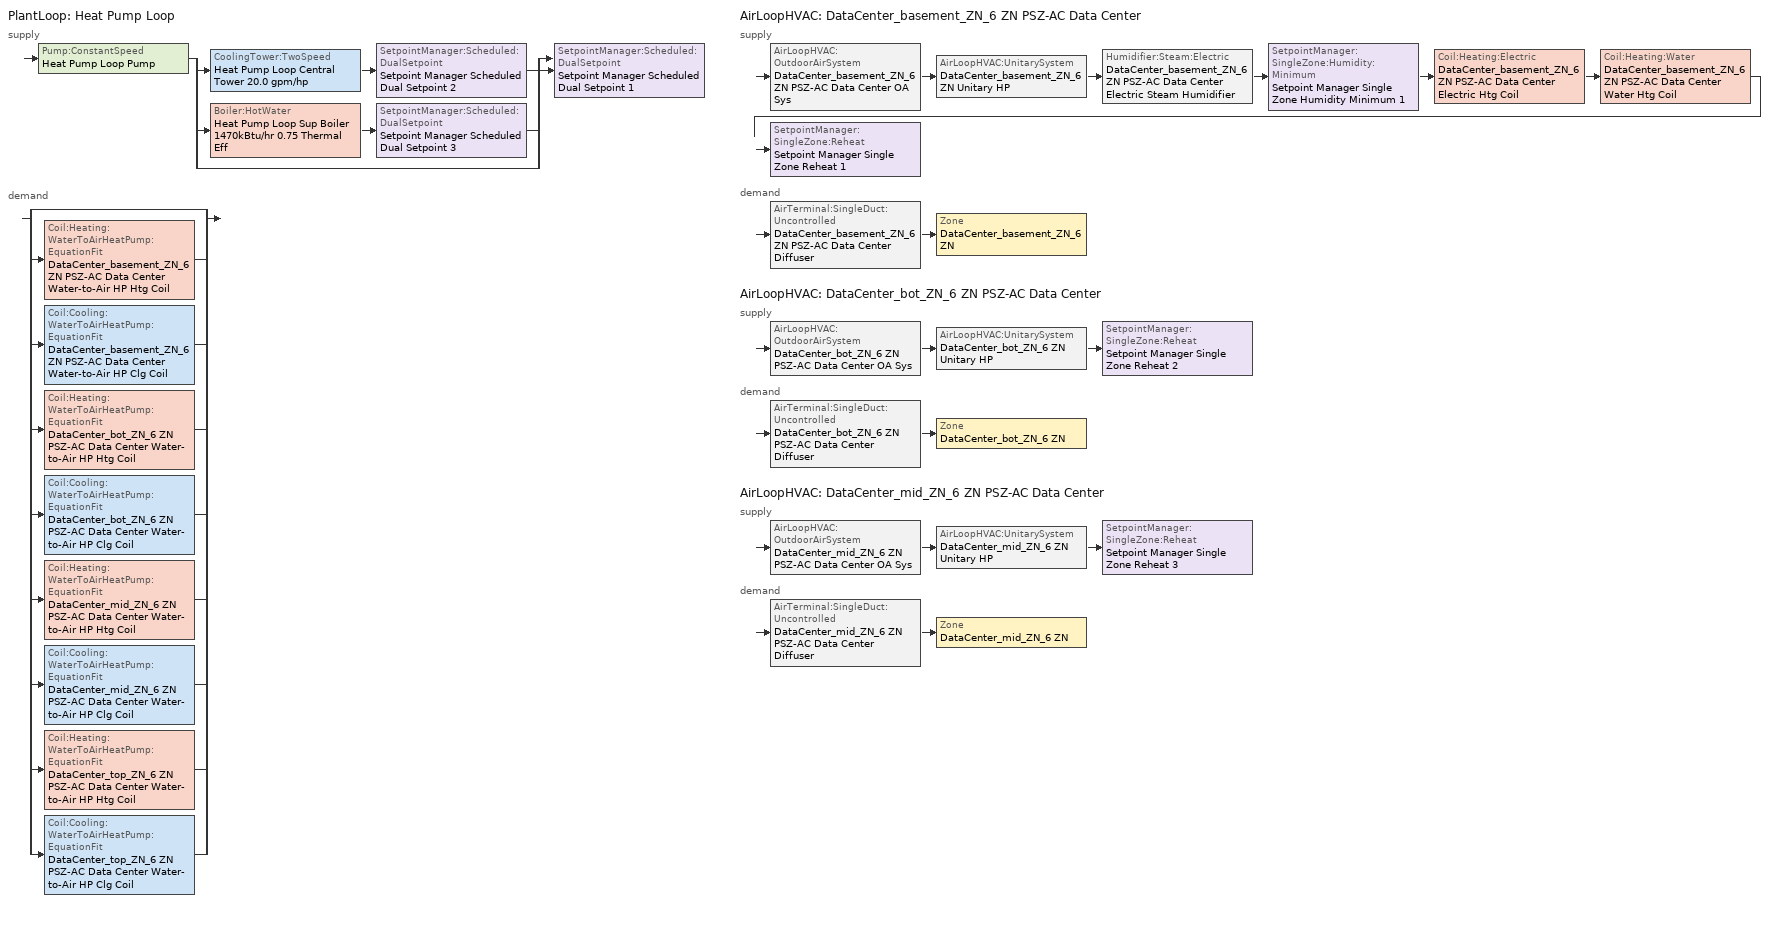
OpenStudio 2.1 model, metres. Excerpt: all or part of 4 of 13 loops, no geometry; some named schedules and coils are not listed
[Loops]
PlantLoop 'Heat Pump Loop'
 supply: Pump:ConstantSpeed 'Heat Pump Loop Pump' > split
  | CoolingTower:TwoSpeed 'Heat Pump Loop Central Tower 20.0 gpm/hp' > SetpointManager:Scheduled:DualSetpoint 'Setpoint Manager Scheduled Dual Setpoint 2'
  | Boiler:HotWater 'Heat Pump Loop Sup Boiler 1470kBtu/hr 0.75 Thermal Eff' > SetpointManager:Scheduled:DualSetpoint 'Setpoint Manager Scheduled Dual Setpoint 3'
  | bypass
  join > SetpointManager:Scheduled:DualSetpoint 'Setpoint Manager Scheduled Dual Setpoint 1'
 demand: split
  | bypass
  | Coil:Heating:WaterToAirHeatPump:EquationFit 'DataCenter_basement_ZN_6 ZN PSZ-AC Data Center Water-to-Air HP Htg Coil'
  | Coil:Cooling:WaterToAirHeatPump:EquationFit 'DataCenter_basement_ZN_6 ZN PSZ-AC Data Center Water-to-Air HP Clg Coil'
  | Coil:Heating:WaterToAirHeatPump:EquationFit 'DataCenter_bot_ZN_6 ZN PSZ-AC Data Center Water-to-Air HP Htg Coil'
  | Coil:Cooling:WaterToAirHeatPump:EquationFit 'DataCenter_bot_ZN_6 ZN PSZ-AC Data Center Water-to-Air HP Clg Coil'
  | Coil:Heating:WaterToAirHeatPump:EquationFit 'DataCenter_mid_ZN_6 ZN PSZ-AC Data Center Water-to-Air HP Htg Coil'
  | Coil:Cooling:WaterToAirHeatPump:EquationFit 'DataCenter_mid_ZN_6 ZN PSZ-AC Data Center Water-to-Air HP Clg Coil'
  | Coil:Heating:WaterToAirHeatPump:EquationFit 'DataCenter_top_ZN_6 ZN PSZ-AC Data Center Water-to-Air HP Htg Coil'
  | Coil:Cooling:WaterToAirHeatPump:EquationFit 'DataCenter_top_ZN_6 ZN PSZ-AC Data Center Water-to-Air HP Clg Coil'
AirLoopHVAC 'DataCenter_basement_ZN_6 ZN PSZ-AC Data Center'
 supply: AirLoopHVAC:OutdoorAirSystem 'DataCenter_basement_ZN_6 ZN PSZ-AC Data Center OA Sys' > AirLoopHVAC:UnitarySystem 'DataCenter_basement_ZN_6 ZN Unitary HP' > Humidifier:Steam:Electric 'DataCenter_basement_ZN_6 ZN PSZ-AC Data Center Electric Steam Humidifier' > SetpointManager:SingleZone:Humidity:Minimum 'Setpoint Manager Single Zone Humidity Minimum 1' > Coil:Heating:Electric 'DataCenter_basement_ZN_6 ZN PSZ-AC Data Center Electric Htg Coil' > Coil:Heating:Water 'DataCenter_basement_ZN_6 ZN PSZ-AC Data Center Water Htg Coil' > SetpointManager:SingleZone:Reheat 'Setpoint Manager Single Zone Reheat 1'
 demand: AirTerminal:SingleDuct:Uncontrolled 'DataCenter_basement_ZN_6 ZN PSZ-AC Data Center Diffuser' > Zone 'DataCenter_basement_ZN_6 ZN'
AirLoopHVAC 'DataCenter_bot_ZN_6 ZN PSZ-AC Data Center'
 supply: AirLoopHVAC:OutdoorAirSystem 'DataCenter_bot_ZN_6 ZN PSZ-AC Data Center OA Sys' > AirLoopHVAC:UnitarySystem 'DataCenter_bot_ZN_6 ZN Unitary HP' > SetpointManager:SingleZone:Reheat 'Setpoint Manager Single Zone Reheat 2'
 demand: AirTerminal:SingleDuct:Uncontrolled 'DataCenter_bot_ZN_6 ZN PSZ-AC Data Center Diffuser' > Zone 'DataCenter_bot_ZN_6 ZN'
AirLoopHVAC 'DataCenter_mid_ZN_6 ZN PSZ-AC Data Center'
 supply: AirLoopHVAC:OutdoorAirSystem 'DataCenter_mid_ZN_6 ZN PSZ-AC Data Center OA Sys' > AirLoopHVAC:UnitarySystem 'DataCenter_mid_ZN_6 ZN Unitary HP' > SetpointManager:SingleZone:Reheat 'Setpoint Manager Single Zone Reheat 3'
 demand: AirTerminal:SingleDuct:Uncontrolled 'DataCenter_mid_ZN_6 ZN PSZ-AC Data Center Diffuser' > Zone 'DataCenter_mid_ZN_6 ZN'
[Sizing:Zone] Zone Cooling Design Supply Air Temperature Input Method=SupplyAirTemperature; Zone Cooling Design Supply Air Temperature {C}=12.8; Zone Cooling Design Supply Air Temperature Difference {deltaC}=11.11; Zone Heating Design Supply Air Temperature Input Method=SupplyAirTemperature; Zone Heating Design Supply Air Temperature {C}=40; Zone Heating Design Supply Air Temperature Difference {deltaC}=11.11; Zone Cooling Design Supply Air Humidity Ratio {kg-H2O/kg-air}=0.0085; Zone Heating Design Supply Air Humidity Ratio {kg-H2O/kg-air}=0.008; Cooling Design Air Flow Method=DesignDay; Heating Design Air Flow Method=DesignDay; Account for Dedicated Outdoor Air System=No; Dedicated Outdoor Air System Control Strategy=NeutralSupplyAir; Dedicated Outdoor Air Low Setpoint Temperature for Design {C}=autosize; Dedicated Outdoor Air High Setpoint Temperature for Design {C}=autosize
DataCenter_bot_ZN_6 ZN; DataCenter_mid_ZN_6 ZN; DataCenter_basement_ZN_6 ZN
[Zone equipment]
DataCenter_bot_ZN_6 ZN: DataCenter_bot_ZN_6 ZN PSZ-AC Data Center Diffuser
DataCenter_mid_ZN_6 ZN: DataCenter_mid_ZN_6 ZN PSZ-AC Data Center Diffuser
DataCenter_basement_ZN_6 ZN: DataCenter_basement_ZN_6 ZN PSZ-AC Data Center Diffuser
[PlantLoop]
Heat Pump Loop: Fluid Type=Water; Maximum Loop Temperature {C}=80; Minimum Loop Temperature {C}=5; Plant Loop Volume {m3}=Autocalculate; Load Distribution Scheme=Optimal
[Sizing:Plant]
Heat Pump Loop: Loop Type=Heating; Design Loop Exit Temperature {C}=39; Loop Design Temperature Difference {deltaC}=11; Sizing Option=NonCoincident; Zone Timesteps in Averaging Window=1; Coincident Sizing Factor Mode=None
[Boiler:HotWater]
Heat Pump Loop Sup Boiler 1470kBtu/hr 0.75 Thermal Eff: Nominal Thermal Efficiency=0.75; Normalized Boiler Efficiency Curve=Boiler with No Minimum Turndown; Design Water Outlet Temperature {C}=30; Minimum Part Load Ratio=0; Maximum Part Load Ratio=1.2; Optimum Part Load Ratio=1; Water Outlet Upper Temperature Limit {C}=99; Boiler Flow Mode=ConstantFlow; Parasitic Electric Load {W}=0; Sizing Factor=1
[Pump:ConstantSpeed]
Heat Pump Loop Pump: Rated Flow Rate {m3/s}=autosize; Rated Pump Head {Pa}=179344; Rated Power Consumption {W}=autosize; Motor Efficiency=0.875; Fraction of Motor Inefficiencies to Fluid Stream=0; Pump Control Type=Intermittent
[AirLoopHVAC] Design Supply Air Flow Rate {m3/s}=AutoSize
Name | Availability Schedule | Availability Manager
DataCenter_basement_ZN_6 ZN PSZ-AC Data Center | DataCenter_basement_ZN_6 ZN PSZ-AC Data Center Occ Sch | Availability Manager Night Cycle 5
DataCenter_bot_ZN_6 ZN PSZ-AC Data Center | DataCenter_bot_ZN_6 ZN PSZ-AC Data Center Occ Sch | Availability Manager Night Cycle 6
DataCenter_mid_ZN_6 ZN PSZ-AC Data Center | DataCenter_mid_ZN_6 ZN PSZ-AC Data Center Occ Sch | Availability Manager Night Cycle 7
[Sizing:System] Type of Load to Size On=Sensible; Design Outdoor Air Flow Rate {m3/s}=Autosize; Minimum System Air Flow Ratio=1; Preheat Design Temperature {C}=7; Preheat Design Humidity Ratio {kg-H2O/kg-Air}=0.008; Precool Design Temperature {C}=12.8; Precool Design Humidity Ratio {kg-H2O/kg-Air}=0.008; Central Cooling Design Supply Air Temperature {C}=12.8; Central Heating Design Supply Air Temperature {C}=40; Sizing Option=Coincident; 100% Outdoor Air in Cooling=No; 100% Outdoor Air in Heating=No; Central Cooling Design Supply Air Humidity Ratio {kg-H2O/kg-Air}=0.0085; Central Heating Design Supply Air Humidity Ratio {kg-H2O/kg-Air}=0.008; Cooling Design Air Flow Method=DesignDay; Cooling Design Air Flow Rate {m3/s}=0; Heating Design Air Flow Method=DesignDay; Heating Design Air Flow Rate {m3/s}=0; System Outdoor Air Method=ZoneSum; Zone Maximum Outdoor Air Fraction=1; Cooling Supply Air Flow Rate Per Floor Area {m3/s-m2}=0.00996765; Cooling Fraction of Autosized Cooling Supply Air Flow Rate=1; Cooling Supply Air Flow Rate Per Unit Cooling Capacity {m3/s-W}=3.94755e-05; Heating Supply Air Flow Rate Per Floor Area {m3/s-m2}=0.00996765; Heating Fraction of Autosized Heating Supply Air Flow Rate=1; Heating Fraction of Autosized Cooling Supply Air Flow Rate=1; Heating Supply Air Flow Rate Per Unit Heating Capacity {m3/s-W}=3.15882e-05; Cooling Design Capacity Method=CoolingDesignCapacity; Cooling Design Capacity {W}=autosize; Cooling Design Capacity Per Floor Area {W/m2}=234.7; Fraction of Autosized Cooling Design Capacity=1; Heating Design Capacity Method=HeatingDesignCapacity; Heating Design Capacity {W}=autosize; Heating Design Capacity Per Floor Area {W/m2}=157; Fraction of Autosized Heating Design Capacity=1; Central Cooling Capacity Control Method=OnOff
DataCenter_basement_ZN_6 ZN PSZ-AC Data Center; DataCenter_bot_ZN_6 ZN PSZ-AC Data Center; DataCenter_mid_ZN_6 ZN PSZ-AC Data Center
[Controller:OutdoorAir] Minimum Outdoor Air Flow Rate {m3/s}=0; Maximum Outdoor Air Flow Rate {m3/s}=Autosize; Economizer Control Action Type=ModulateFlow; Lockout Type=LockoutWithCompressor; Minimum Limit Type=FixedMinimum; High Humidity Control=No; Heat Recovery Bypass Control Type=BypassWhenWithinEconomizerLimits
Name | Economizer Control Type | Minimum Outdoor Air Schedule | Controller Mechanical Ventilation | Economizer Maximum Limit Dry-Bulb Temperature {C} | Economizer Maximum Limit Enthalpy {J/kg} | Economizer Minimum Limit Dry-Bulb Temperature {C}
DataCenter_basement_ZN_6 ZN PSZ-AC Data Center OA Sys Controller | DifferentialDryBulb | DataCenter_basement_ZN_6 ZN PSZ-AC Data Center Occ Sch | Controller Mechanical Ventilation 1
DataCenter_bot_ZN_6 ZN PSZ-AC Data Center OA Sys Controller | NoEconomizer | Always On Discrete | Controller Mechanical Ventilation 2 | 28 | 64000 | -100
DataCenter_mid_ZN_6 ZN PSZ-AC Data Center OA Sys Controller | DifferentialDryBulb | DataCenter_mid_ZN_6 ZN PSZ-AC Data Center Occ Sch | Controller Mechanical Ventilation 3
[Controller:MechanicalVentilation] Availability Schedule=Always On Discrete; System Outdoor Air Method=ZoneSum
Controller Mechanical Ventilation 1; Controller Mechanical Ventilation 2; Controller Mechanical Ventilation 3
[AirLoopHVAC:OutdoorAirSystem]
Name | Controller
DataCenter_basement_ZN_6 ZN PSZ-AC Data Center OA Sys | DataCenter_basement_ZN_6 ZN PSZ-AC Data Center OA Sys Controller
DataCenter_bot_ZN_6 ZN PSZ-AC Data Center OA Sys | DataCenter_bot_ZN_6 ZN PSZ-AC Data Center OA Sys Controller
DataCenter_mid_ZN_6 ZN PSZ-AC Data Center OA Sys | DataCenter_mid_ZN_6 ZN PSZ-AC Data Center OA Sys Controller
[AvailabilityManager:NightCycle] Control Type=CycleOnAny; Thermostat Tolerance {deltaC}=1; Cycling Run Time {s}=3600
Availability Manager Night Cycle 5; Availability Manager Night Cycle 6; Availability Manager Night Cycle 7
[SetpointManager:Scheduled:DualSetpoint] High Setpoint Schedule=Heat Pump Loop High Temp - 65F; Low Setpoint Schedule=Heat Pump Loop Low Temp - 41F
Setpoint Manager Scheduled Dual Setpoint 1; Setpoint Manager Scheduled Dual Setpoint 2; Setpoint Manager Scheduled Dual Setpoint 3
[CoolingTower:TwoSpeed]
Heat Pump Loop Central Tower 20.0 gpm/hp: Design Water Flow Rate {m3/s}=autosize; High Fan Speed Air Flow Rate {m3/s}=autosize; High Fan Speed Fan Power {W}=5696; High Fan Speed U-Factor Times Area Value {W/K}=autosize; Low Fan Speed Air Flow Rate {m3/s}=AutoSize; Low Fan Speed Fan Power {W}=1708.8; Low Fan Speed U-Factor Times Area Value {W/K}=AutoSize; Sizing Factor=1
[SetpointManager:SingleZone:Reheat] Minimum Supply Air Temperature {C}=12.7778; Maximum Supply Air Temperature {C}=40
Name | Control Zone
Setpoint Manager Single Zone Reheat 1 | DataCenter_basement_ZN_6 ZN
Setpoint Manager Single Zone Reheat 2 | DataCenter_bot_ZN_6 ZN
Setpoint Manager Single Zone Reheat 3 | DataCenter_mid_ZN_6 ZN
[Fan:OnOff] Availability Schedule=Always On Discrete; Maximum Flow Rate {m3/s}=autosize; Motor In Airstream Fraction=1
Name | Fan Efficiency | Pressure Rise {Pa} | Motor Efficiency | Fan Power Ratio Function of Speed Ratio Curve | Fan Efficiency Ratio Function of Speed Ratio Curve
DataCenter_basement_ZN_6 ZN PSZ-AC Data Center Fan | 0.6045 | 1018.77 | 0.93 | Fan On Off Power Curve | Fan On Off Efficiency Curve
DataCenter_bot_ZN_6 ZN PSZ-AC Data Center Fan | 0.53625 | 622.722 | 0.825 | Fan On Off Power Curve 1 | Fan On Off Efficiency Curve 1
DataCenter_mid_ZN_6 ZN PSZ-AC Data Center Fan | 0.5915 | 1110.94 | 0.91 | Fan On Off Power Curve 2 | Fan On Off Efficiency Curve 2
[Coil:Heating:WaterToAirHeatPump:EquationFit] Rated Heating Coefficient of Performance {W/W}=4.2; Heating Capacity Coefficient 1=0.237847; Heating Capacity Coefficient 2=-3.35824; Heating Capacity Coefficient 3=3.8064; Heating Capacity Coefficient 4=0.1792; Heating Capacity Coefficient 5=0.128607; Heating Power Consumption Coefficient 1=-3.79176; Heating Power Consumption Coefficient 2=3.38799; Heating Power Consumption Coefficient 3=1.50226; Heating Power Consumption Coefficient 4=-0.177654; Heating Power Consumption Coefficient 5=-0.10308
DataCenter_basement_ZN_6 ZN PSZ-AC Data Center Water-to-Air HP Htg Coil; DataCenter_bot_ZN_6 ZN PSZ-AC Data Center Water-to-Air HP Htg Coil; DataCenter_mid_ZN_6 ZN PSZ-AC Data Center Water-to-Air HP Htg Coil; DataCenter_top_ZN_6 ZN PSZ-AC Data Center Water-to-Air HP Htg Coil
[Coil:Cooling:WaterToAirHeatPump:EquationFit] Rated Cooling Coefficient of Performance {W/W}=3.4; Total Cooling Capacity Coefficient 1=-4.30267; Total Cooling Capacity Coefficient 2=7.18537; Total Cooling Capacity Coefficient 3=-2.23947; Total Cooling Capacity Coefficient 4=0.139996; Total Cooling Capacity Coefficient 5=0.10266; Sensible Cooling Capacity Coefficient 1=6.00194; Sensible Cooling Capacity Coefficient 2=22.6301; Sensible Cooling Capacity Coefficient 3=-26.7961; Sensible Cooling Capacity Coefficient 4=-1.72375; Sensible Cooling Capacity Coefficient 5=0.490645; Sensible Cooling Capacity Coefficient 6=0.0693119; Cooling Power Consumption Coefficient 1=-5.67776; Cooling Power Consumption Coefficient 2=0.438988; Cooling Power Consumption Coefficient 3=5.84528; Cooling Power Consumption Coefficient 4=0.141606; Cooling Power Consumption Coefficient 5=-0.168728
DataCenter_basement_ZN_6 ZN PSZ-AC Data Center Water-to-Air HP Clg Coil; DataCenter_bot_ZN_6 ZN PSZ-AC Data Center Water-to-Air HP Clg Coil; DataCenter_mid_ZN_6 ZN PSZ-AC Data Center Water-to-Air HP Clg Coil; DataCenter_top_ZN_6 ZN PSZ-AC Data Center Water-to-Air HP Clg Coil
[Coil:Heating:Electric] Availability Schedule=Always On Discrete
DataCenter_basement_ZN_6 ZN PSZ-AC Data Center Electric Backup Htg Coil; DataCenter_basement_ZN_6 ZN PSZ-AC Data Center Electric Htg Coil; DataCenter_bot_ZN_6 ZN PSZ-AC Data Center Electric Backup Htg Coil; DataCenter_mid_ZN_6 ZN PSZ-AC Data Center Electric Backup Htg Coil
[Humidifier:Steam:Electric]
DataCenter_basement_ZN_6 ZN PSZ-AC Data Center Electric Steam Humidifier: Rated Capacity {m3/s}=3.72e-05; Rated Power {W}=100000
[SetpointManager:SingleZone:Humidity:Minimum]
Setpoint Manager Single Zone Humidity Minimum 1: Control Variable=MinimumHumidityRatio; Control Zone=DataCenter_basement_ZN_6 ZN
[AirLoopHVAC:UnitarySystem] Control Type=Load; Dehumidification Control Type=None; Fan Placement=BlowThrough; Supply Air Fan Operating Mode Schedule=Always On Discrete; DX Heating Coil Sizing Ratio=1; Use DOAS DX Cooling Coil=No; DOAS DX Cooling Coil Leaving Minimum Air Temperature {C}=2; Latent Load Control=SensibleOnlyLoadControl; Supply Air Flow Rate During Cooling Operation {m3/s}=autosize; Supply Air Flow Rate During Heating Operation {m3/s}=autosize; Supply Air Flow Rate When No Cooling or Heating is Required {m3/s}=autosize; Maximum Supply Air Temperature {C}=80; Maximum Outdoor Dry-Bulb Temperature for Supplemental Heater Operation {C}=4.44444; Maximum Cycling Rate {cycles/hr}=2.5; Heat Pump Time Constant {s}=60; Fraction of On-Cycle Power Use=0.01; Heat Pump Fan Delay Time {s}=60; Ancilliary On-Cycle Electric Power {W}=0; Ancilliary Off-Cycle Electric Power {W}=0
Name | Controlling Zone or Thermostat Location | Supply Fan | Heating Coil | Cooling Coil | Supplemental Heating Coil
DataCenter_basement_ZN_6 ZN Unitary HP | DataCenter_basement_ZN_6 ZN | DataCenter_basement_ZN_6 ZN PSZ-AC Data Center Fan | DataCenter_basement_ZN_6 ZN PSZ-AC Data Center Water-to-Air HP Htg Coil | DataCenter_basement_ZN_6 ZN PSZ-AC Data Center Water-to-Air HP Clg Coil | DataCenter_basement_ZN_6 ZN PSZ-AC Data Center Electric Backup Htg Coil
DataCenter_bot_ZN_6 ZN Unitary HP | DataCenter_bot_ZN_6 ZN | DataCenter_bot_ZN_6 ZN PSZ-AC Data Center Fan | DataCenter_bot_ZN_6 ZN PSZ-AC Data Center Water-to-Air HP Htg Coil | DataCenter_bot_ZN_6 ZN PSZ-AC Data Center Water-to-Air HP Clg Coil | DataCenter_bot_ZN_6 ZN PSZ-AC Data Center Electric Backup Htg Coil
DataCenter_mid_ZN_6 ZN Unitary HP | DataCenter_mid_ZN_6 ZN | DataCenter_mid_ZN_6 ZN PSZ-AC Data Center Fan | DataCenter_mid_ZN_6 ZN PSZ-AC Data Center Water-to-Air HP Htg Coil | DataCenter_mid_ZN_6 ZN PSZ-AC Data Center Water-to-Air HP Clg Coil | DataCenter_mid_ZN_6 ZN PSZ-AC Data Center Electric Backup Htg Coil
[AirTerminal:SingleDuct:Uncontrolled] Availability Schedule=Always On Discrete; Maximum Air Flow Rate {m3/s}=AutoSize
DataCenter_basement_ZN_6 ZN PSZ-AC Data Center Diffuser; DataCenter_bot_ZN_6 ZN PSZ-AC Data Center Diffuser; DataCenter_mid_ZN_6 ZN PSZ-AC Data Center Diffuser
[Schedule:Ruleset]
Name | Default Day Schedule | Summer Design Day Schedule | Winter Design Day Schedule
Heat Pump Loop High Temp - 65F | Heat Pump Loop High Temp - 65F Default
Heat Pump Loop Low Temp - 41F | Heat Pump Loop Low Temp - 41F Default
DataCenter_basement_ZN_6 ZN PSZ-AC Data Center Occ Sch | DataCenter_basement_ZN_6 ZN PSZ-AC Data Center Occ Sch Default | DataCenter_basement_ZN_6 ZN PSZ-AC Data Center Occ Sch Summer Design Day | DataCenter_basement_ZN_6 ZN PSZ-AC Data Center Occ Sch Winter Design Day
DataCenter_bot_ZN_6 ZN PSZ-AC Data Center Occ Sch | DataCenter_bot_ZN_6 ZN PSZ-AC Data Center Occ Sch Default | DataCenter_bot_ZN_6 ZN PSZ-AC Data Center Occ Sch Summer Design Day | DataCenter_bot_ZN_6 ZN PSZ-AC Data Center Occ Sch Winter Design Day
DataCenter_mid_ZN_6 ZN PSZ-AC Data Center Occ Sch | DataCenter_mid_ZN_6 ZN PSZ-AC Data Center Occ Sch Default | DataCenter_mid_ZN_6 ZN PSZ-AC Data Center Occ Sch Summer Design Day | DataCenter_mid_ZN_6 ZN PSZ-AC Data Center Occ Sch Winter Design Day
[Schedule:Day]
DataCenter_basement_ZN_6 ZN PSZ-AC Data Center Occ Sch Default; DataCenter_basement_ZN_6 ZN PSZ-AC Data Center Occ Sch Winter Design Day; DataCenter_basement_ZN_6 ZN PSZ-AC Data Center Occ Sch Summer Design Day; DataCenter_bot_ZN_6 ZN PSZ-AC Data Center Occ Sch Default; DataCenter_bot_ZN_6 ZN PSZ-AC Data Center Occ Sch Winter Design Day; DataCenter_bot_ZN_6 ZN PSZ-AC Data Center Occ Sch Summer Design Day: 24, 0, 1
[Schedule:Rule] Date Specification Type=DateRange; Start Month=1; Start Day=1; End Month=12
Name | Schedule Ruleset | Rule Order | Day Schedule | Apply Monday | End Day | Apply Tuesday | Apply Wednesday | Apply Thursday | Apply Friday | Apply Saturday | Apply Sunday
DataCenter_basement_ZN_6 ZN PSZ-AC Data Center Occ Sch Monday Rule | DataCenter_basement_ZN_6 ZN PSZ-AC Data Center Occ Sch | 6 | DataCenter_basement_ZN_6 ZN PSZ-AC Data Center Occ Sch Monday | Yes | 25
DataCenter_basement_ZN_6 ZN PSZ-AC Data Center Occ Sch Tuesday Rule | DataCenter_basement_ZN_6 ZN PSZ-AC Data Center Occ Sch | 5 | DataCenter_basement_ZN_6 ZN PSZ-AC Data Center Occ Sch Tuesday |  | 26 | Yes
DataCenter_basement_ZN_6 ZN PSZ-AC Data Center Occ Sch Wednesday Rule | DataCenter_basement_ZN_6 ZN PSZ-AC Data Center Occ Sch | 4 | DataCenter_basement_ZN_6 ZN PSZ-AC Data Center Occ Sch Wednesday |  | 27 |  | Yes
DataCenter_basement_ZN_6 ZN PSZ-AC Data Center Occ Sch Thursday Rule | DataCenter_basement_ZN_6 ZN PSZ-AC Data Center Occ Sch | 3 | DataCenter_basement_ZN_6 ZN PSZ-AC Data Center Occ Sch Thursday |  | 28 |  |  | Yes
DataCenter_basement_ZN_6 ZN PSZ-AC Data Center Occ Sch Friday Rule | DataCenter_basement_ZN_6 ZN PSZ-AC Data Center Occ Sch | 2 | DataCenter_basement_ZN_6 ZN PSZ-AC Data Center Occ Sch Friday |  | 29 |  |  |  | Yes
DataCenter_basement_ZN_6 ZN PSZ-AC Data Center Occ Sch Saturday Rule | DataCenter_basement_ZN_6 ZN PSZ-AC Data Center Occ Sch | 1 | DataCenter_basement_ZN_6 ZN PSZ-AC Data Center Occ Sch Saturday |  | 30 |  |  |  |  | Yes
DataCenter_basement_ZN_6 ZN PSZ-AC Data Center Occ Sch Sunday Rule | DataCenter_basement_ZN_6 ZN PSZ-AC Data Center Occ Sch | 0 | DataCenter_basement_ZN_6 ZN PSZ-AC Data Center Occ Sch Sunday |  | 31 |  |  |  |  |  | Yes
DataCenter_bot_ZN_6 ZN PSZ-AC Data Center Occ Sch Monday Rule | DataCenter_bot_ZN_6 ZN PSZ-AC Data Center Occ Sch | 6 | DataCenter_bot_ZN_6 ZN PSZ-AC Data Center Occ Sch Monday | Yes | 25
DataCenter_bot_ZN_6 ZN PSZ-AC Data Center Occ Sch Tuesday Rule | DataCenter_bot_ZN_6 ZN PSZ-AC Data Center Occ Sch | 5 | DataCenter_bot_ZN_6 ZN PSZ-AC Data Center Occ Sch Tuesday |  | 26 | Yes
DataCenter_bot_ZN_6 ZN PSZ-AC Data Center Occ Sch Wednesday Rule | DataCenter_bot_ZN_6 ZN PSZ-AC Data Center Occ Sch | 4 | DataCenter_bot_ZN_6 ZN PSZ-AC Data Center Occ Sch Wednesday |  | 27 |  | Yes
DataCenter_bot_ZN_6 ZN PSZ-AC Data Center Occ Sch Thursday Rule | DataCenter_bot_ZN_6 ZN PSZ-AC Data Center Occ Sch | 3 | DataCenter_bot_ZN_6 ZN PSZ-AC Data Center Occ Sch Thursday |  | 28 |  |  | Yes
[Schedule:Constant]
Always On Discrete: Value=1
[Curve:Exponent] Coefficient1 Constant=1; Coefficient2 Constant=0; Coefficient3 Constant=0; Minimum Value of x=0; Maximum Value of x=1
Fan On Off Power Curve; Fan On Off Power Curve 1; Fan On Off Power Curve 2
[Curve:Cubic] Minimum Value of x=0
Name | Coefficient1 Constant | Coefficient2 x | Coefficient3 x**2 | Coefficient4 x**3 | Maximum Value of x
Fan On Off Efficiency Curve; Fan On Off Efficiency Curve 1; Fan On Off Efficiency Curve 2 | 1 | 0 | 0 | 0 | 1
Boiler with No Minimum Turndown | 0.7463 | 1.3196 | -2.2154 | 1.1674 | 1.3
